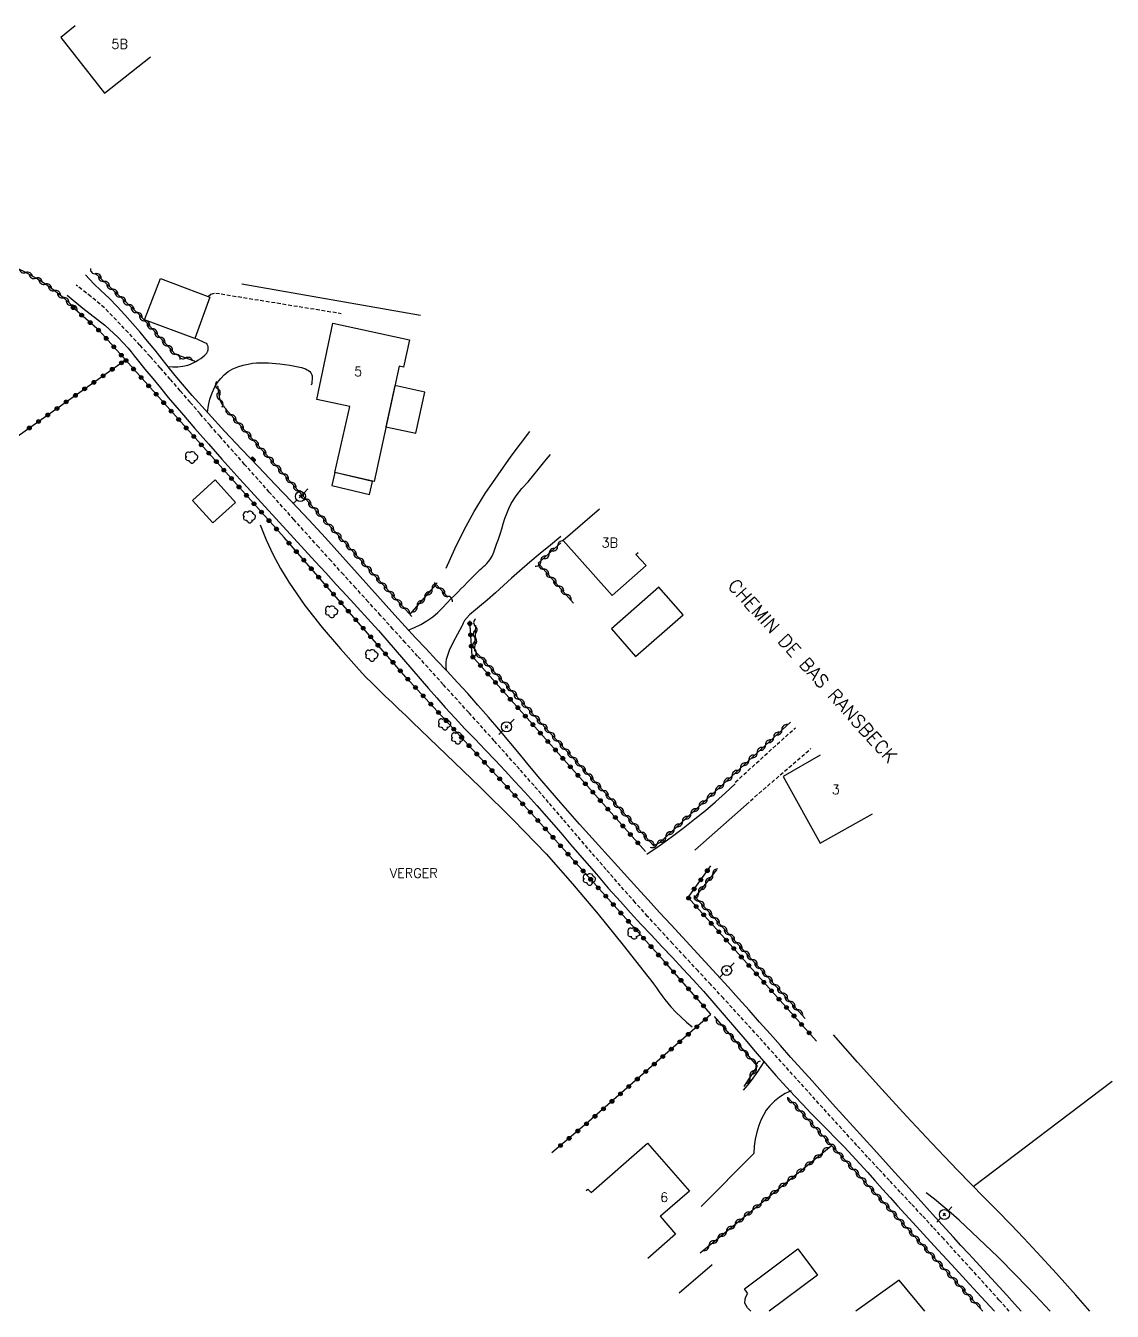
# Model space of a CAD drawing. Header units: millimetres. Extents: x 156000 to 157001, y 155000 to 156000.
# Drawn here: x 156522.5 to 156666.8, y 155000 to 155170.7 of the extents above; entities that cross this region are included whole.
import ezdxf
from ezdxf.enums import TextEntityAlignment as Align

# ---------------------------------------------------------------- set-up
doc = ezdxf.new("R2010")
doc.units = ezdxf.units.MM
doc.linetypes.add('DASHED', pattern=[0.75, 0.5, -0.25])
doc.layers.get('0').update_dxf_attribs({"linetype": 'CONTINUOUS'})
for name, color, linetype in [('W0001', 6, 'DASHED'), ('W0008', 7, 'CONTINUOUS'), ('W0017', 7, 'CONTINUOUS'), ('W0101', 7, 'CONTINUOUS'), ('W0104', 1, 'CONTINUOUS'), ('W0112', 1, 'DASHED'), ('W0211', 2, 'CONTINUOUS'), ('W0214', 2, 'CONTINUOUS'), ('W0300', 7, 'CONTINUOUS'), ('W0310', 3, 'CONTINUOUS'), ('W0322', 7, 'CONTINUOUS'), ('W0323', 7, 'CONTINUOUS'), ('W0401', 7, 'CONTINUOUS'), ('W0473', 7, 'CONTINUOUS'), ('W0515', 5, 'CONTINUOUS'), ('W0984', 7, 'CONTINUOUS'), ('W0989', 7, 'CONTINUOUS'), ('W0991', 7, 'CONTINUOUS')]:
    doc.layers.add(name, color=color, linetype=linetype)
doc.styles.get("Standard").update_dxf_attribs({"font": 'romans.shx', "width": 0.85})

# ---------------------------------------------------------------- blocks, each defined once
blk = doc.blocks.new('T300')
for p, q in [((-0.8, 0.51), (-0.86, 0.34)), ((-0.86, 0.34), (-0.86, 0.17)), ((-0.86, 0.17), (-0.74, 0.06)), ((-0.69, 0.63), (-0.8, 0.51)), ((-0.8, -0.06), (-0.74, 0.06)), ((-0.74, 0.06), (-0.69, 0.11)), ((-0.57, 0.69), (-0.69, 0.63)), ((-0.46, 0.69), (-0.57, 0.69)), ((-0.29, 0.63), (-0.46, 0.69)), ((-0.29, 0.63), (-0.17, 0.74)), ((-0.23, 0.57), (-0.29, 0.63)), ((-0.17, 0.74), (-0.06, 0.8)), ((-0.06, 0.8), (0.06, 0.8)), ((0.06, 0.8), (0.23, 0.74)), ((0.23, 0.74), (0.34, 0.63)), ((0.34, 0.63), (0.4, 0.51)), ((0.46, 0.46), (0.34, 0.46)), ((0.4, 0.51), (0.4, 0.46)), ((0.57, 0.4), (0.46, 0.46)), ((0.57, 0.4), (0.69, 0.29)), ((0.69, 0.29), (0.74, 0.17)), ((0.74, 0.06), (0.69, -0.17)), ((0.74, 0.17), (0.74, 0.06)), ((-0.8, -0.17), (-0.8, -0.06)), ((-0.8, -0.23), (-0.8, -0.17)), ((-0.74, -0.34), (-0.8, -0.23)), ((-0.69, -0.4), (-0.74, -0.34)), ((-0.51, -0.46), (-0.69, -0.4)), ((-0.4, -0.46), (-0.51, -0.46)), ((-0.4, -0.46), (-0.34, -0.46)), ((-0.34, -0.46), (-0.34, -0.4)), ((-0.34, -0.51), (-0.34, -0.46)), ((-0.29, -0.63), (-0.34, -0.51)), ((-0.17, -0.74), (-0.29, -0.63)), ((-0.06, -0.8), (-0.17, -0.74)), ((0.06, -0.8), (-0.06, -0.8)), ((0.17, -0.74), (0.06, -0.8)), ((0.23, -0.69), (0.17, -0.74)), ((0.29, -0.46), (0.23, -0.46)), ((0.29, -0.63), (0.23, -0.69)), ((0.46, -0.4), (0.29, -0.46)), ((0.34, -0.51), (0.29, -0.63)), ((0.34, -0.51), (0.34, -0.46)), ((0.57, -0.34), (0.46, -0.4)), ((0.63, -0.29), (0.57, -0.34)), ((0.69, -0.17), (0.63, -0.29))]:
    blk.add_line(p, q)
blk = doc.blocks.new('T473')
for p, q in [((-0.166667, 0.166667), (0.166667, -0.166667)), ((-0.166667, -0.166667), (0.166667, 0.166667)), ((0.500001, 0.500001), (1.000002, 1.000002)), ((-1.000002, -1.000002), (-0.500001, -0.500001))]:
    blk.add_line(p, q)
blk.add_ellipse((0, 0), major_axis=(0.471405, 0.471405), ratio=1, start_param=5.4977871438, end_param=11.780972451)
blk = doc.blocks.new('T401')
for p, q in [((-0.3, 0.3), (0, 0.3)), ((-0.3, -0.25), (-0.3, 0.3)), ((-0.3, 0.15), (0, 0.15)), ((-0.3, 0), (0, 0)), ((0, 0.3), (0, -0.25)), ((-0.3, -0.15), (0, -0.15)), ((-0.3, -0.25), (-0.3, -0.3)), ((-0.3, -0.3), (0, -0.3)), ((0, -0.3), (0, -0.25))]:
    blk.add_line(p, q)
blk = doc.blocks.new('t310o')
at = {"color": 0, "linetype": 'Continuous'}
for centre, start, end in [((-0.5, 0.38), 216.8699, 323.1304), ((0.5, -0.37), 36.8699, 143.1303)]:
    blk.add_arc(centre, 0.625, start, end, dxfattribs=at)
blk = doc.blocks.new('t323o')
at = {"color": 0, "linetype": 'Continuous'}
for radius in [0.25, 0.15]:
    blk.add_circle((0, 0), radius, dxfattribs=at)
blk = doc.blocks.new('t322o')
at = {"color": 0, "linetype": 'Continuous'}
for radius in [0.25, 0.15]:
    blk.add_circle((0, 0), radius, dxfattribs=at)

msp = doc.modelspace()

# ---------------------------------------------------------------- linework, layer by layer
at = {"layer": 'W0001'}
msp.add_lwpolyline([(156653.14, 155000), (156651.82, 155001.48), (156648.13, 155005.55), (156644.44, 155009.6), (156643.01, 155011.16), (156641.57, 155012.72), (156640.12, 155014.27), (156638.67, 155015.82), (156637.23, 155017.37), (156635.78, 155018.92), (156634.33, 155020.47), (156632.9, 155022.03), (156630.88, 155024.24), (156628.87, 155026.45), (156626.87, 155028.67), (156624.87, 155030.88), (156622.86, 155033.1), (156620.86, 155035.32), (156618.86, 155037.53), (156616.84, 155039.74), (156615.17, 155041.56), (156613.49, 155043.38), (156611.81, 155045.19), (156610.13, 155046.99), (156608.44, 155048.8), (156606.77, 155050.62), (156605.1, 155052.44), (156603.45, 155054.28), (156601.5, 155056.47), (156599.58, 155058.68), (156597.66, 155060.9), (156595.75, 155063.12), (156593.85, 155065.35), (156591.93, 155067.57), (156590.01, 155069.79), (156588.08, 155071.99), (156584.72, 155075.75), (156581.34, 155079.5), (156577.94, 155083.24), (156574.55, 155086.98), (156572.91, 155088.79), (156571.27, 155090.59), (156569.62, 155092.4), (156567.98, 155094.21), (156566.33, 155096.02), (156564.69, 155097.82), (156563.05, 155099.64), (156561.41, 155101.45), (156558.12, 155105.11), (156554.84, 155108.77), (156551.57, 155112.45), (156548.3, 155116.13), (156546.97, 155117.64), (156545.65, 155119.17), (156544.33, 155120.69), (156543.01, 155122.22), (156541.69, 155123.75), (156540.36, 155125.27), (156539.01, 155126.77), (156537.66, 155128.27), (156536.1, 155129.94), (156534.53, 155131.6), (156532.94, 155133.24), (156531.13, 155134.73), (156529.2, 155136.25)], dxfattribs=at)
at = {"layer": 'W0008'}
for points in [[(156654.74, 155000), (156653.83, 155001.01), (156652.82, 155002.12), (156651.81, 155003.23), (156650.8, 155004.34), (156649.78, 155005.44), (156648.76, 155006.55), (156647.75, 155007.65), (156646.73, 155008.75), (156645.72, 155009.86), (156643.76, 155012.02), (156641.8, 155014.17), (156639.85, 155016.33), (156637.89, 155018.49), (156635.15, 155021.51), (156632.41, 155024.53), (156629.67, 155027.55), (156626.94, 155030.58), (156625.54, 155032.14), (156624.14, 155033.71), (156622.75, 155035.27), (156621.36, 155036.84), (156619.97, 155038.41), (156618.58, 155039.98), (156617.18, 155041.54), (156615.78, 155043.1), (156614.27, 155044.75), (156612.76, 155046.4), (156611.25, 155048.04), (156609.73, 155049.68), (156608.21, 155051.33), (156606.69, 155052.97), (156605.18, 155054.62), (156603.67, 155056.27), (156601.13, 155059.07), (156598.59, 155061.87), (156596.06, 155064.69), (156593.55, 155067.53), (156592.17, 155069.14), (156590.79, 155070.76), (156589.43, 155072.39), (156588.07, 155074.02), (156586.71, 155075.65), (156585.34, 155077.28), (156583.96, 155078.89), (156582.56, 155080.49), (156581.2, 155082.01), (156579.83, 155083.5), (156578.45, 155084.99), (156577.06, 155086.47), (156575.66, 155087.95), (156574.27, 155089.43), (156572.89, 155090.92), (156571.51, 155092.42), (156570.35, 155093.7), (156569.2, 155094.98), (156568.05, 155096.27), (156566.9, 155097.57), (156565.76, 155098.86), (156564.61, 155100.15), (156563.45, 155101.43), (156562.29, 155102.71), (156560.09, 155105.09), (156557.87, 155107.44), (156555.63, 155109.78), (156553.4, 155112.12), (156551.16, 155114.46), (156548.95, 155116.82), (156546.75, 155119.2), (156544.59, 155121.61), (156543.58, 155122.79), (156542.58, 155123.98), (156541.6, 155125.19), (156540.63, 155126.4), (156539.66, 155127.61), (156538.68, 155128.81), (156537.68, 155130), (156536.66, 155131.17), (156535.65, 155132.3), (156534.62, 155133.41), (156533.56, 155134.5), (156532.47, 155135.55), (156531.52, 155136.42), (156530.42, 155137.6)], [(156527.97, 155134.9), (156527.97, 155134.9), (156530.06, 155133.21), (156530.06, 155133.21), (156530.06, 155133.21), (156532.98, 155130.95), (156534.75, 155129.31), (156534.75, 155129.31), (156534.75, 155129.31), (156536.11, 155127.9), (156536.11, 155127.9), (156536.5, 155127.38), (156536.9, 155126.87), (156537.3, 155126.36), (156538.33, 155125.1), (156539.35, 155123.84), (156540.39, 155122.59), (156541.43, 155121.35), (156543.2, 155119.28), (156544.97, 155117.23), (156546.76, 155115.18), (156548.55, 155113.15), (156550.93, 155110.5), (156553.32, 155107.87), (156555.73, 155105.25), (156558.12, 155102.63), (156559.53, 155101.1), (156560.93, 155099.57), (156562.34, 155098.04), (156563.74, 155096.51), (156565.15, 155094.99), (156566.55, 155093.45), (156567.94, 155091.92), (156569.33, 155090.37), (156570.45, 155089.1), (156571.56, 155087.83), (156572.66, 155086.55), (156573.77, 155085.26), (156574.87, 155083.98), (156575.97, 155082.7), (156577.09, 155081.43), (156578.22, 155080.17), (156579.52, 155078.75), (156580.84, 155077.35), (156582.17, 155075.95), (156583.5, 155074.56), (156584.84, 155073.17), (156586.16, 155071.77), (156587.48, 155070.36), (156588.79, 155068.94), (156590.4, 155067.14), (156591.99, 155065.33), (156593.57, 155063.51), (156595.14, 155061.68), (156596.71, 155059.84), (156598.29, 155058.02), (156599.88, 155056.2), (156601.48, 155054.4), (156602.84, 155052.9), (156604.22, 155051.41), (156605.61, 155049.92), (156607, 155048.45), (156608.39, 155046.97), (156609.77, 155045.49), (156611.15, 155044), (156612.51, 155042.49), (156613.91, 155040.91), (156615.29, 155039.32), (156616.66, 155037.72), (156618.02, 155036.11), (156619.39, 155034.5), (156620.76, 155032.9), (156622.15, 155031.32), (156623.56, 155029.75), (156624.63, 155028.59), (156625.71, 155027.45), (156626.8, 155026.32), (156627.9, 155025.2), (156629, 155024.08), (156630.1, 155022.95), (156631.19, 155021.82), (156632.27, 155020.67), (156633.29, 155019.57), (156634.3, 155018.46), (156635.3, 155017.35), (156636.31, 155016.23), (156637.31, 155015.12), (156638.31, 155014), (156639.31, 155012.88), (156640.32, 155011.77), (156643.15, 155008.69), (156645.98, 155005.62), (156648.82, 155002.56), (156651.2, 155000)]]:
    msp.add_lwpolyline(points, dxfattribs=at)
at = {"layer": 'W0017'}
for points in [[(156546.57, 155128.44), (156544.97, 155129.19)], [(156541.34, 155125.45), (156542.01, 155125.4), (156542.68, 155125.41), (156543.34, 155125.48), (156544, 155125.62), (156544.38, 155125.75), (156544.75, 155125.92), (156545.1, 155126.11), (156545.44, 155126.33), (156545.74, 155126.52), (156546.03, 155126.72), (156546.3, 155126.96), (156546.53, 155127.23), (156546.57, 155127.29), (156546.6, 155127.36), (156546.63, 155127.42), (156546.66, 155127.49), (156546.68, 155127.56), (156546.7, 155127.63), (156546.71, 155127.7), (156546.72, 155127.77), (156546.73, 155127.88), (156546.72, 155128), (156546.7, 155128.11), (156546.67, 155128.21), (156546.64, 155128.28), (156546.61, 155128.35), (156546.57, 155128.41), (156546.53, 155128.47)], [(156546.64, 155119.39), (156546.75, 155120.26), (156546.95, 155121.11), (156547.25, 155121.94), (156547.62, 155122.73), (156547.98, 155123.31), (156548.39, 155123.85), (156548.86, 155124.33), (156549.38, 155124.76), (156550.01, 155125.13), (156550.67, 155125.4), (156551.35, 155125.61), (156552.05, 155125.77), (156552.59, 155125.87), (156553.14, 155125.91), (156553.69, 155125.92), (156554.24, 155125.92), (156554.74, 155125.92), (156555.23, 155125.9), (156555.73, 155125.86), (156556.22, 155125.81), (156556.89, 155125.73), (156557.56, 155125.63), (156558.22, 155125.5), (156558.88, 155125.35), (156559.13, 155125.29), (156559.39, 155125.22), (156559.63, 155125.13), (156559.87, 155125.01), (156560.04, 155124.9), (156560.21, 155124.77), (156560.35, 155124.62), (156560.47, 155124.44), (156560.51, 155124.32), (156560.53, 155124.19), (156560.54, 155124.07), (156560.54, 155123.95), (156560.54, 155123.7), (156560.51, 155123.45), (156560.48, 155123.2), (156560.42, 155122.96)], [(156573.27, 155090.45), (156574.14, 155090.8), (156574.98, 155091.21), (156575.79, 155091.68), (156576.56, 155092.21), (156577.23, 155092.76), (156577.84, 155093.38), (156578.42, 155094.01), (156579.02, 155094.63), (156579.44, 155095.06), (156579.87, 155095.48), (156580.29, 155095.91), (156580.71, 155096.34), (156581.14, 155096.77), (156581.56, 155097.2), (156581.98, 155097.62), (156582.4, 155098.05), (156582.63, 155098.26), (156582.85, 155098.47), (156583.08, 155098.67), (156583.31, 155098.87), (156583.54, 155099.08), (156583.75, 155099.3), (156583.96, 155099.54), (156584.14, 155099.78), (156584.43, 155100.27), (156584.65, 155100.79), (156584.84, 155101.32), (156585.04, 155101.84), (156585.29, 155102.51), (156585.51, 155103.19), (156585.72, 155103.88), (156585.92, 155104.57), (156586.14, 155105.26), (156586.38, 155105.94), (156586.66, 155106.61), (156586.98, 155107.25), (156587.65, 155108.28), (156588.41, 155109.23), (156589.21, 155110.14), (156589.99, 155111.07), (156590.55, 155111.76), (156591.11, 155112.44), (156591.67, 155113.13), (156592.19, 155113.75)], [(156593.56, 155102.87), (156592.18, 155101.74), (156590.81, 155100.6), (156589.45, 155099.45), (156588.09, 155098.29), (156587.01, 155097.33), (156585.94, 155096.37), (156584.87, 155095.41), (156583.8, 155094.44), (156583.03, 155093.79), (156582.23, 155093.15), (156581.46, 155092.47), (156580.78, 155091.7), (156580.67, 155091.53), (156580.58, 155091.35), (156580.5, 155091.16), (156580.42, 155090.98), (156579.86, 155089.91), (156579.26, 155088.84), (156578.72, 155087.72), (156578.35, 155086.54), (156578.29, 155086.17), (156578.28, 155085.79), (156578.31, 155085.41), (156578.38, 155085.04)], [(156604.99, 155060.7), (156606.63, 155061.82), (156608.24, 155062.97), (156609.83, 155064.16), (156611.39, 155065.38), (156612.77, 155066.5), (156614.12, 155067.66), (156615.45, 155068.84), (156616.75, 155070.05)], [(156611.38, 155061.22), (156618.58, 155067.59)], [(156620.56, 155033.13), (156620.15, 155032.5), (156619.73, 155031.87), (156619.29, 155031.25), (156618.85, 155030.64), (156618.6, 155030.3), (156618.34, 155029.98), (156618.08, 155029.66), (156617.81, 155029.34)], [(156624.16, 155029.28), (156623.38, 155028.9), (156622.64, 155028.44), (156621.96, 155027.9), (156621.34, 155027.29), (156620.87, 155026.7), (156620.48, 155026.05), (156620.15, 155025.38), (156619.88, 155024.68), (156619.6, 155023.78), (156619.4, 155022.86), (156619.27, 155021.92), (156619.23, 155020.97)], [(156619.23, 155020.97), (156612.22, 155013.9)], [(156641.92, 155000), (156638.5, 155004.15), (156632.78, 155000)]]:
    msp.add_lwpolyline(points, dxfattribs=at)
at = {"layer": 'W0101'}
for points in [[(156529.04, 155170.69), (156527.15, 155169.14), (156532.96, 155161.72), (156539.08, 155166.54)], [(156598.69, 155106.5), (156593.86, 155102.36), (156600.41, 155095.02), (156604.89, 155099.01), (156603.55, 155100.5), (156603.84, 155100.76)], [(156628.02, 155073.82), (156623.1, 155071)], [(156623.1, 155071), (156628.02, 155062.16), (156634.98, 155066.07)], [(156596.95, 155016.03), (156597.18, 155016.23), (156597.58, 155015.78), (156605.1, 155022.34)], [(156605.1, 155022.34), (156610.65, 155015.94), (156606.82, 155012.61), (156606.77, 155012.62), (156608.8, 155010.23), (156605.13, 155007.03)]]:
    msp.add_lwpolyline(points, dxfattribs=at)
msp.add_lwpolyline([(156563.29, 155131.18), (156573.46, 155128.99), (156572.65, 155125.34), (156572.09, 155125.49), (156568.76, 155110.18), (156563.55, 155111.35), (156565.54, 155120.12), (156561.15, 155121.05)], close=True, dxfattribs=at)
at = {"layer": 'W0104'}
for points in [[(156546.93, 155134.64), (156544.97, 155129.18), (156538.26, 155131.64), (156540.41, 155137.11)], [(156571.53, 155122.9), (156570.34, 155117.45), (156574.32, 155116.59), (156575.51, 155122.04)], [(156547.64, 155110.38), (156550.36, 155107.39), (156547.36, 155104.67), (156544.64, 155107.66)], [(156568.57, 155110.17), (156563.55, 155111.35), (156563.15, 155109.64), (156568.16, 155108.46)]]:
    msp.add_lwpolyline(points, close=True, dxfattribs=at)
at = {"layer": 'W0112'}
for points in [[(156546.73, 155134.72), (156547.07, 155135.07), (156547.72, 155135.2), (156564.39, 155132.5)], [(156616.75, 155070.25), (156624.73, 155077.48)], [(156618.75, 155067.78), (156626.79, 155074.71)]]:
    msp.add_lwpolyline(points, dxfattribs=at)
at = {"layer": 'W0211'}
msp.add_lwpolyline([(156658.59, 155000), (156656.58, 155002.15), (156654.12, 155004.7), (156651.61, 155007.21), (156649.07, 155009.68), (156646.47, 155012.1), (156645.41, 155013.04), (156644.33, 155013.97), (156643.23, 155014.87), (156642.12, 155015.75)], dxfattribs=at)
at = {"layer": 'W0214'}
msp.add_lwpolyline([(156553.62, 155104.43), (156554.41, 155102.45), (156555.31, 155100.51), (156556.32, 155098.62), (156557.42, 155096.79), (156559.55, 155093.71), (156561.88, 155090.77), (156564.31, 155087.94), (156566.8, 155085.16), (156567.64, 155084.26), (156568.51, 155083.38), (156569.38, 155082.51), (156570.27, 155081.65), (156571.17, 155080.81), (156572.06, 155079.96), (156572.96, 155079.11), (156573.84, 155078.25), (156578.32, 155073.91), (156582.84, 155069.6), (156587.3, 155065.23), (156591.62, 155060.72), (156595.13, 155056.77), (156598.52, 155052.72), (156601.84, 155048.6), (156605.12, 155044.47), (156605.51, 155043.97), (156605.89, 155043.46), (156606.26, 155042.94), (156606.62, 155042.42), (156607, 155041.91), (156607.38, 155041.4), (156607.77, 155040.9), (156608.19, 155040.42), (156608.85, 155039.71), (156609.55, 155039.03), (156610.27, 155038.37), (156611.01, 155037.75)], dxfattribs=at)
at = {"layer": 'W0300'}
for points in [[(156578.36, 155098.69), (156579.47, 155101.25), (156580.71, 155103.75), (156582.07, 155106.19), (156583.54, 155108.56), (156586.97, 155113.55), (156589.45, 155116.8)], [(156663.84, 155000), (156661.98, 155002.13), (156659.41, 155005.02), (156656.8, 155007.87), (156655.08, 155009.71), (156653.33, 155011.53), (156651.58, 155013.33), (156649.81, 155015.13), (156648.04, 155016.92), (156646.27, 155018.72), (156644.52, 155020.53), (156642.79, 155022.36), (156639.5, 155025.9), (156636.23, 155029.48), (156632.99, 155033.08), (156629.79, 155036.7)], [(156648.33, 155016.55), (156666.83, 155030.57)], [(156609.31, 155002.44), (156613.68, 155006.22)]]:
    msp.add_lwpolyline(points, dxfattribs=at)
at = {"layer": 'W0310'}
for points in [[(156528.82, 155133.37), (156527.68, 155134.41), (156526.48, 155135.38), (156525.23, 155136.29), (156523.93, 155137.12), (156522.31, 155138.02), (156520.64, 155138.83), (156518.92, 155139.54), (156517.16, 155140.14), (156515.66, 155140.54), (156514.14, 155140.85), (156512.6, 155141.05), (156511.05, 155141.16)], [(156545.14, 155126.05), (156542.35, 155127.09), (156537.63, 155132.25), (156531.73, 155137.83)], [(156551.18, 155136.44), (156574.91, 155132.25)], [(156549.09, 155119.76), (156561.82, 155105.44), (156573.79, 155092.23)], [(156593.59, 155102.01), (156590.58, 155099.32), (156595.27, 155094.04)], [(156573.51, 155092.5), (156577.03, 155096.51), (156578.58, 155094.82)], [(156582.22, 155091.12), (156582.1, 155087.75), (156605.89, 155061.83), (156605.84, 155061.81), (156606.71, 155062.23), (156624.06, 155078.24)], [(156614.26, 155058.6), (156611.42, 155055.04), (156626.03, 155038.89)], [(156613.92, 155039.12), (156619.64, 155032.55), (156617.89, 155029.85)], [(156623.78, 155028.34), (156649.63, 155000)], [(156612.09, 155007.76), (156629.47, 155021.98)]]:
    msp.add_lwpolyline(points, dxfattribs=at)
msp.add_lwpolyline([(156547.96, 155122.89, 0.012113), (156548.09, 155122, 0.055845), (156548.3, 155120.95, 0.098548), (156549.09, 155119.76)], format="xyb", dxfattribs=at)
at = {"layer": 'W0322'}
msp.add_lwpolyline([(156613.51, 155039.44), (156607.3, 155046.47), (156589.72, 155066.05), (156572.98, 155084.21), (156556.8, 155102.74)], dxfattribs=at)
at = {"layer": 'W0323'}
for points in [[(156512.02, 155109.38), (156521.36, 155116.14), (156535.74, 155126.31), (156532.29, 155130.17), (156528.65, 155133.38)], [(156535.74, 155126.31), (156556.8, 155102.74)], [(156581.46, 155091.66), (156581.75, 155087.02), (156604.8, 155061.07)], [(156627.55, 155035.86), (156610.48, 155054.95), (156613.51, 155059.16)], [(156613.51, 155039.39), (156607.45, 155034.11), (156597.31, 155025.18), (156592.39, 155021.03)]]:
    msp.add_lwpolyline(points, dxfattribs=at)
at = {"layer": 'W0515'}
msp.add_lwpolyline([(156603.51, 155086.92), (156609.84, 155092.47), (156606.61, 155096.15), (156600.28, 155090.6)], close=True, dxfattribs=at)
for points in [[(156618.39, 155002.42), (156617.96, 155002.98), (156625.05, 155008.29), (156627.66, 155004.8), (156621.24, 155000)], [(156618.83, 155000), (156618.35, 155000.45), (156618, 155001.07), (156618.06, 155001.59), (156618.13, 155001.9), (156618.4, 155002.39)]]:
    msp.add_lwpolyline(points, dxfattribs=at)

# ---------------------------------------------------------------- block references
at = {"layer": 'W0300'}
for p in [(156544.57, 155113.38), (156552.24, 155105.46), (156563.15, 155092.87), (156568.5, 155087.08), (156578.18, 155077.96), (156579.9, 155076.1), (156597.4, 155057.34), (156603.31, 155050.19)]:
    msp.add_blockref('T300', p, dxfattribs=at)
at = {"layer": 'W0310'}
for p, rotation in [((156522.5, 155137.92), 150.8037025478011), ((156523.81, 155137.18), 150.8037025478011), ((156531.8, 155137.77), 136.5929425703146), ((156532.89, 155136.74), 136.5929425703146), ((156525.08, 155136.39), 147.5524296921123), ((156526.3, 155135.52), 144.2026484594443), ((156533.98, 155135.71), 136.5929425703146), ((156527.47, 155134.58), 140.8528641431064), ((156528.59, 155133.58), 137.503076744472), ((156535.07, 155134.68), 136.5929425703146), ((156536.15, 155133.64), 136.5929425703146), ((156537.24, 155132.61), 136.5929425703146), ((156538.28, 155131.53), 132.420330951723), ((156539.3, 155130.43), 132.420330951723), ((156540.31, 155129.32), 132.420330951723), ((156541.32, 155128.21), 132.420330951723), ((156542.33, 155127.1), 132.420330951723), ((156543.73, 155126.57), 159.6240800317752), ((156548.01, 155122.48), 278.2237279072019), ((156548.28, 155121.01), 286.7256751832335), ((156549.74, 155119.02), 311.6417359444132), ((156550.74, 155117.9), 311.6417359444132), ((156551.74, 155116.78), 311.6417359444132), ((156552.73, 155115.66), 311.6417359444132), ((156553.73, 155114.54), 311.6417359444132), ((156554.73, 155113.42), 311.6417359444132), ((156555.72, 155112.3), 311.6417359444132), ((156556.72, 155111.17), 311.6417359444132), ((156557.72, 155110.05), 311.6417359444132), ((156558.71, 155108.93), 311.6417359444132), ((156559.71, 155107.81), 311.6417359444132), ((156560.71, 155106.69), 311.6417359444132), ((156561.7, 155105.57), 311.6417359444132), ((156562.71, 155104.46), 312.1995481544778), ((156563.72, 155103.35), 312.1995481544778), ((156564.72, 155102.23), 312.1995481544778), ((156565.73, 155101.12), 312.1995481544778), ((156593.15, 155101.62), 221.8129236707558), ((156566.74, 155100.01), 312.1995481544778), ((156590.91, 155099.62), 221.8129236707558), ((156592.03, 155100.62), 221.8129236707558), ((156567.75, 155098.9), 312.1995481544778), ((156568.76, 155097.79), 312.1995481544778), ((156591.28, 155098.53), 311.5984696516661), ((156592.28, 155097.41), 311.5984696516661), ((156569.76, 155096.68), 312.1995481544778), ((156570.77, 155095.57), 312.1995481544778), ((156576.48, 155095.88), 48.69285258948791), ((156577.48, 155096.02), 312.492040767392), ((156593.27, 155096.29), 311.5984696516661), ((156571.78, 155094.46), 312.1995481544778), ((156575.49, 155094.76), 48.69285258948791), ((156578.49, 155094.92), 312.492040767392), ((156594.27, 155095.16), 311.5984696516661), ((156572.79, 155093.35), 312.1995481544778), ((156574.5, 155093.63), 48.69285258948791), ((156582.21, 155090.95), 267.9606558400733), ((156582.16, 155089.46), 267.9606558400733), ((156582.1, 155087.96), 267.9606558400733), ((156582.97, 155086.8), 312.5532660369723), ((156583.98, 155085.69), 312.5532660369723), ((156585, 155084.59), 312.5532660369723), ((156586.01, 155083.48), 312.5532660369723), ((156587.03, 155082.38), 312.5532660369723), ((156588.04, 155081.27), 312.5532660369723), ((156589.06, 155080.17), 312.5532660369723), ((156590.07, 155079.06), 312.5532660369723), ((156591.09, 155077.96), 312.5532660369723), ((156592.1, 155076.85), 312.5532660369723), ((156622.95, 155077.22), 42.69596675994528), ((156593.11, 155075.75), 312.5532660369723), ((156620.75, 155075.18), 42.69596675994528), ((156621.85, 155076.2), 42.69596675994528), ((156594.13, 155074.64), 312.5532660369723), ((156595.14, 155073.54), 312.5532660369723), ((156619.65, 155074.17), 42.69596675994528), ((156596.16, 155072.43), 312.5532660369723), ((156617.44, 155072.13), 42.69596675994528), ((156618.54, 155073.15), 42.69596675994528), ((156597.17, 155071.33), 312.5532660369723), ((156598.19, 155070.22), 312.5532660369723), ((156615.24, 155070.1), 42.69596675994528), ((156616.34, 155071.12), 42.69596675994528), ((156599.2, 155069.12), 312.5532660369723), ((156614.13, 155069.08), 42.69596675994528), ((156600.22, 155068.01), 312.5532660369723), ((156601.23, 155066.91), 312.5532660369723), ((156611.93, 155067.05), 42.69596675994528), ((156613.03, 155068.06), 42.69596675994528), ((156602.24, 155065.8), 312.5532660369723), ((156609.72, 155065.01), 42.69596675994528), ((156610.83, 155066.03), 42.69596675994528), ((156603.26, 155064.7), 312.5532660369723), ((156604.27, 155063.59), 312.5532660369723), ((156608.62, 155063.99), 42.69596675994528), ((156605.29, 155062.49), 312.5532660369723), ((156606.35, 155062.06), 25.7693276235883), ((156607.52, 155062.98), 42.69596675994528), ((156612.81, 155056.78), 231.3774924024218), ((156613.75, 155057.95), 231.3774924024218), ((156611.87, 155055.61), 231.3774924024218), ((156611.94, 155054.46), 312.1478173343913), ((156612.94, 155053.35), 312.1478173343913), ((156613.95, 155052.24), 312.1478173343913), ((156614.96, 155051.13), 312.1478173343913), ((156615.96, 155050.02), 312.1478173343913), ((156616.97, 155048.9), 312.1478173343913), ((156617.98, 155047.79), 312.1478173343913), ((156618.98, 155046.68), 312.1478173343913), ((156619.99, 155045.57), 312.1478173343913), ((156621, 155044.46), 312.1478173343913), ((156622, 155043.34), 312.1478173343913), ((156623.01, 155042.23), 312.1478173343913), ((156624.01, 155041.12), 312.1478173343913), ((156625.02, 155040.01), 312.1478173343913), ((156614.86, 155038.03), 311.1048836382153), ((156615.85, 155036.9), 311.1048836382153), ((156616.84, 155035.77), 311.1048836382153), ((156617.82, 155034.64), 311.1048836382153), ((156618.81, 155033.51), 311.1048836382153), ((156619.52, 155032.36), 236.9798551731811), ((156618.7, 155031.1), 236.9798551731811), ((156624.36, 155027.7), 312.3796159941482), ((156625.37, 155026.59), 312.3796159941482), ((156626.38, 155025.48), 312.3796159941482), ((156627.39, 155024.38), 312.3796159941482), ((156628.4, 155023.27), 312.3796159941482), ((156629.41, 155022.16), 312.3796159941482), ((156628.34, 155021.06), 39.31525571453377), ((156630.42, 155021.05), 312.3796159941482), ((156626.02, 155019.16), 39.31525571453377), ((156627.18, 155020.11), 39.31525571453377), ((156631.44, 155019.94), 312.3796159941482), ((156632.45, 155018.84), 312.3796159941482), ((156623.7, 155017.26), 39.31525571453377), ((156624.86, 155018.21), 39.31525571453377), ((156633.46, 155017.73), 312.3796159941482), ((156622.54, 155016.31), 39.31525571453377), ((156634.47, 155016.62), 312.3796159941482), ((156635.48, 155015.51), 312.3796159941482), ((156620.22, 155014.41), 39.31525571453377), ((156621.38, 155015.36), 39.31525571453377), ((156636.49, 155014.4), 312.3796159941482), ((156617.9, 155012.51), 39.31525571453377), ((156619.06, 155013.46), 39.31525571453377), ((156637.5, 155013.3), 312.3796159941482), ((156638.51, 155012.19), 312.3796159941482), ((156615.58, 155010.61), 39.31525571453377), ((156616.74, 155011.56), 39.31525571453377), ((156639.52, 155011.08), 312.3796159941482), ((156613.25, 155008.71), 39.31525571453377), ((156614.42, 155009.66), 39.31525571453377), ((156640.54, 155009.97), 312.3796159941482), ((156641.55, 155008.86), 312.3796159941482), ((156642.56, 155007.76), 312.3796159941482), ((156643.57, 155006.65), 312.3796159941482), ((156644.58, 155005.54), 312.3796159941482), ((156645.59, 155004.43), 312.3796159941482), ((156646.6, 155003.32), 312.3796159941482), ((156647.61, 155002.22), 312.3796159941482), ((156648.62, 155001.11), 312.3796159941482)]:
    msp.add_blockref('t310o', p, dxfattribs=dict(at, rotation=rotation))
at = {"layer": 'W0322'}
for p, rotation in [((156557.46, 155101.99), 131.1160156841256), ((156558.44, 155100.86), 131.1160156841256), ((156559.43, 155099.73), 131.1160156841256), ((156560.42, 155098.6), 131.1160156841256), ((156561.4, 155097.47), 131.1160156841256), ((156562.39, 155096.34), 131.1160156841256), ((156563.38, 155095.21), 131.1160156841256), ((156564.36, 155094.08), 131.1160156841256), ((156565.35, 155092.95), 131.1160156841256), ((156566.34, 155091.82), 131.1160156841256), ((156567.32, 155090.69), 131.1160156841256), ((156568.31, 155089.56), 131.1160156841256), ((156569.29, 155088.43), 131.1160156841256), ((156570.28, 155087.3), 131.1160156841256), ((156571.27, 155086.17), 131.1160156841256), ((156572.25, 155085.04), 131.1160156841256), ((156573.25, 155083.92), 132.6802853106726), ((156574.26, 155082.82), 132.6802853106726), ((156575.28, 155081.71), 132.6802853106726), ((156576.3, 155080.61), 132.6802853106726), ((156577.32, 155079.51), 132.6802853106726), ((156578.33, 155078.41), 132.6802853106726), ((156579.35, 155077.3), 132.6802853106726), ((156580.37, 155076.2), 132.6802853106726), ((156581.38, 155075.1), 132.6802853106726), ((156582.4, 155073.99), 132.6802853106726), ((156583.42, 155072.89), 132.6802853106726), ((156584.43, 155071.79), 132.6802853106726), ((156585.45, 155070.69), 132.6802853106726), ((156586.47, 155069.58), 132.6802853106726), ((156587.48, 155068.48), 132.6802853106726), ((156588.5, 155067.38), 132.6802853106726), ((156589.52, 155066.28), 132.6802853106726), ((156590.52, 155065.16), 131.9122976935106), ((156591.52, 155064.05), 131.9122976935106), ((156592.53, 155062.93), 131.9122976935106), ((156593.53, 155061.81), 131.9122976935106), ((156594.53, 155060.7), 131.9122976935106), ((156595.53, 155059.58), 131.9122976935106), ((156596.53, 155058.46), 131.9122976935106), ((156597.54, 155057.35), 131.9122976935106), ((156598.54, 155056.23), 131.9122976935106), ((156599.54, 155055.12), 131.9122976935106), ((156600.54, 155054), 131.9122976935106), ((156601.54, 155052.88), 131.9122976935106), ((156602.55, 155051.77), 131.9122976935106), ((156603.55, 155050.65), 131.9122976935106), ((156604.55, 155049.53), 131.9122976935106), ((156605.55, 155048.42), 131.9122976935106), ((156606.55, 155047.3), 131.9122976935106), ((156607.55, 155046.18), 131.4503485447572), ((156608.55, 155045.06), 131.4503485447572), ((156609.54, 155043.94), 131.4503485447572), ((156610.53, 155042.81), 131.4503485447572), ((156611.53, 155041.69), 131.4503485447572), ((156612.52, 155040.56), 131.4503485447572)]:
    msp.add_blockref('t322o', p, dxfattribs=dict(at, rotation=rotation))
at = {"layer": 'W0323'}
for p, rotation in [((156528.78, 155133.26), 138.6143189118847), ((156529.91, 155132.27), 138.6143189118847), ((156531.04, 155131.27), 138.6143189118847), ((156532.16, 155130.28), 138.6143189118847), ((156533.18, 155129.18), 131.8301502868063), ((156534.18, 155128.06), 131.8301502868063), ((156535.18, 155126.94), 131.8301502868063), ((156535.21, 155125.93), 35.25324372648152), ((156535.81, 155126.23), 311.7875355986787), ((156532.76, 155124.2), 35.25324372648152), ((156533.99, 155125.07), 35.25324372648152), ((156536.81, 155125.11), 311.7875355986787), ((156537.81, 155123.99), 311.7875355986787), ((156530.31, 155122.47), 35.25324372648152), ((156531.54, 155123.34), 35.25324372648152), ((156538.81, 155122.87), 311.7875355986787), ((156539.81, 155121.76), 311.7875355986787), ((156527.86, 155120.74), 35.25324372648152), ((156529.09, 155121.61), 35.25324372648152), ((156540.81, 155120.64), 311.7875355986787), ((156525.41, 155119.01), 35.25324372648152), ((156526.64, 155119.87), 35.25324372648152), ((156541.81, 155119.52), 311.7875355986787), ((156542.81, 155118.4), 311.7875355986787), ((156522.97, 155117.28), 35.25324372648152), ((156524.19, 155118.14), 35.25324372648152), ((156543.81, 155117.28), 311.7875355986787), ((156544.81, 155116.16), 311.7875355986787), ((156545.81, 155115.04), 311.7875355986787), ((156546.81, 155113.93), 311.7875355986787), ((156547.81, 155112.81), 311.7875355986787), ((156548.81, 155111.69), 311.7875355986787), ((156549.81, 155110.57), 311.7875355986787), ((156550.81, 155109.45), 311.7875355986787), ((156551.81, 155108.33), 311.7875355986787), ((156552.81, 155107.22), 311.7875355986787), ((156553.81, 155106.1), 311.7875355986787), ((156554.8, 155104.98), 311.7875355986787), ((156555.8, 155103.86), 311.7875355986787), ((156581.48, 155091.3), 273.5663339036048), ((156581.58, 155089.81), 273.5663339036048), ((156581.67, 155088.31), 273.5663339036048), ((156581.89, 155086.87), 311.6139345851013), ((156582.89, 155085.74), 311.6139345851013), ((156583.88, 155084.62), 311.6139345851013), ((156584.88, 155083.5), 311.6139345851013), ((156585.87, 155082.38), 311.6139345851013), ((156586.87, 155081.26), 311.6139345851013), ((156587.87, 155080.14), 311.6139345851013), ((156588.86, 155079.02), 311.6139345851013), ((156589.86, 155077.89), 311.6139345851013), ((156590.85, 155076.77), 311.6139345851013), ((156591.85, 155075.65), 311.6139345851013), ((156592.85, 155074.53), 311.6139345851013), ((156593.84, 155073.41), 311.6139345851013), ((156594.84, 155072.29), 311.6139345851013), ((156595.84, 155071.17), 311.6139345851013), ((156596.83, 155070.04), 311.6139345851013), ((156597.83, 155068.92), 311.6139345851013), ((156598.82, 155067.8), 311.6139345851013), ((156599.82, 155066.68), 311.6139345851013), ((156600.82, 155065.56), 311.6139345851013), ((156601.81, 155064.44), 311.6139345851013), ((156602.81, 155063.31), 311.6139345851013), ((156603.8, 155062.19), 311.6139345851013), ((156612.17, 155057.29), 54.22998258107551), ((156613.04, 155058.51), 54.22998258107551), ((156611.29, 155056.07), 54.22998258107551), ((156610.55, 155054.86), 131.8014804945044), ((156611.55, 155053.75), 131.8014804945044), ((156612.55, 155052.63), 131.8014804945044), ((156613.55, 155051.51), 131.8014804945044), ((156614.55, 155050.39), 131.8014804945044), ((156615.55, 155049.27), 131.8014804945044), ((156616.55, 155048.16), 131.8014804945044), ((156617.55, 155047.04), 131.8014804945044), ((156618.55, 155045.92), 131.8014804945044), ((156619.55, 155044.8), 131.8014804945044), ((156620.55, 155043.68), 131.8014804945044), ((156621.55, 155042.56), 131.8014804945044), ((156622.55, 155041.45), 131.8014804945044), ((156623.55, 155040.33), 131.8014804945044), ((156612.77, 155038.75), 221.0981356380794), ((156624.55, 155039.21), 131.8014804945044), ((156625.55, 155038.09), 131.8014804945044), ((156610.51, 155036.78), 221.0981356380794), ((156611.64, 155037.76), 221.0981356380794), ((156626.55, 155036.97), 131.8014804945044), ((156608.25, 155034.8), 221.0981356380794), ((156609.38, 155035.79), 221.0981356380794), ((156607.12, 155033.82), 221.359495007331), ((156604.86, 155031.83), 221.359495007331), ((156605.99, 155032.82), 221.359495007331), ((156602.61, 155029.85), 221.359495007331), ((156603.74, 155030.84), 221.359495007331), ((156600.36, 155027.87), 221.359495007331), ((156601.49, 155028.86), 221.359495007331), ((156599.24, 155026.88), 221.359495007331), ((156596.98, 155024.9), 220.1467607711624), ((156598.11, 155025.89), 221.359495007331), ((156594.68, 155022.97), 220.1467607711624), ((156595.83, 155023.94), 220.1467607711624), ((156593.54, 155022), 220.1467607711624)]:
    msp.add_blockref('t323o', p, dxfattribs=dict(at, rotation=rotation))
at = {"layer": 'W0401', "rotation": 43.70494980165155}
msp.add_blockref('T401', (156552.82, 155113.23), dxfattribs=at)
at = {"layer": 'W0473'}
for p in [(156558.98, 155108.19), (156586.35, 155077.6), (156615.6, 155045.26), (156644.52, 155012.85)]:
    msp.add_blockref('T473', p, dxfattribs=at)

# ---------------------------------------------------------------- texts
at = {"layer": 'W0984'}
msp.add_text('VERGER', height=1.25, dxfattribs=at).set_placement((156574.04, 155058.18), align=Align.MIDDLE_CENTER)
at = {"layer": 'W0989'}
msp.add_text('CHEMIN DE BAS RANSBECK', height=1.75, rotation=312.2669, dxfattribs=at).set_placement((156615.62, 155096.26))
at = {"layer": 'W0991'}
for s, p in [('5B', (156534.96, 155168.26)), ('5', (156566.64, 155124.79)), ('3B', (156600.08, 155102.05)), ('3', (156630.1, 155069.28)), ('6', (156607.3, 155015.14))]:
    msp.add_text(s, height=1.25, dxfattribs=at).set_placement(p, align=Align.MIDDLE_CENTER)

doc.saveas('drawing.dxf')
